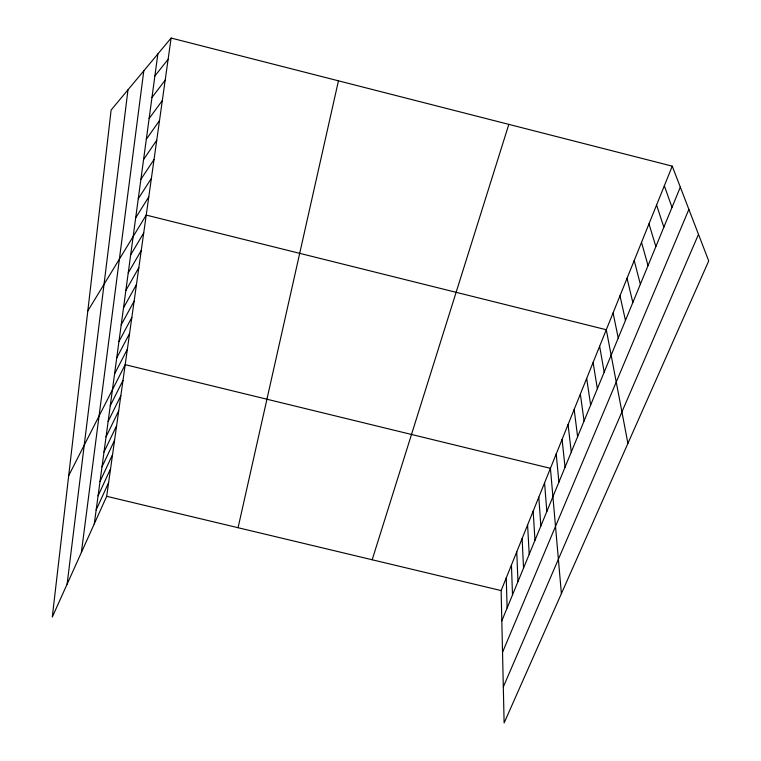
<?xml version="1.0" encoding="UTF-8"?>
<svg xmlns="http://www.w3.org/2000/svg" width="761" height="761" viewBox="0 0 761 761"><rect width="100%" height="100%" fill="white"/><g stroke="black" fill="none" stroke-linecap="round" stroke-linejoin="round"><path stroke-width="1.14" d="M67.12 584.144L127.981 89.798M81.36 552.534L143.8 70.811M94.278 523.863L157.86 53.955M171.111 38.05L111.135 110.012L52.281 617.066L106.692 496.315L171.111 38.05L672.248 166.145L708.719 260.937L504.124 722.95L501.138 590.584L672.248 166.145M238.069 527.715L338.455 80.828M372.177 559.763L508.833 124.376M501.822 620.833L680.324 187.149M502.536 652.282L688.886 209.389M503.316 686.917L698.493 234.378M96.152 509.984L108.614 482.655M98.064 495.868L110.564 468.776M100.005 481.504L112.542 454.65M101.984 466.893L114.569 440.296M104 452.015L116.614 425.694M106.045 436.871L118.706 410.835M108.129 421.461L120.828 395.71M110.259 405.756L122.997 380.329M68.699 475.673L125.194 364.671L550.422 468.329L561.399 593.628M114.559 373.974L127.372 349.213M116.737 357.889L129.579 333.48M118.954 341.508L131.834 317.461M121.208 324.823L134.126 301.166M123.51 307.825L136.457 284.566M125.85 290.512L138.835 267.672M128.238 272.857L141.251 250.474M130.673 254.868L143.715 232.952M87.819 310.907L146.226 215.097L606.298 329.741L627.911 443.406M135.686 217.836L148.776 196.909M138.264 198.773L151.382 178.378M140.89 179.33L154.036 159.487M143.582 159.487L156.747 140.224M146.321 139.244L159.506 120.59M149.118 118.583L162.321 100.566M151.972 97.484L165.194 80.143M154.883 75.948L168.124 59.31M106.692 496.315L501.138 590.584M664.334 185.77L672.001 207.373M656.581 205.004L663.849 227.178M648.981 223.858L655.868 246.583M641.523 242.359L648.039 265.599M634.208 260.5L640.362 284.234M627.035 278.307L632.848 302.507M619.987 295.772L625.466 320.429M613.081 312.914L618.236 337.998M599.63 346.265L604.186 372.139M593.095 362.483L597.356 388.738M586.674 378.417L590.65 405.023M580.358 394.065L584.067 421.004M574.165 409.447L577.609 436.7M568.077 424.552L571.264 452.11M562.084 439.392L565.043 467.244M556.205 453.984L558.916 482.113M544.562 482.855L546.826 511.497M538.807 497.133L540.852 526.013M533.157 511.164L534.973 540.281M527.592 524.966L529.209 554.293M522.122 538.531L523.539 568.058M516.748 551.868L517.975 581.594M511.459 564.985L512.495 594.902M506.255 577.894L507.111 607.982"/></g></svg>
